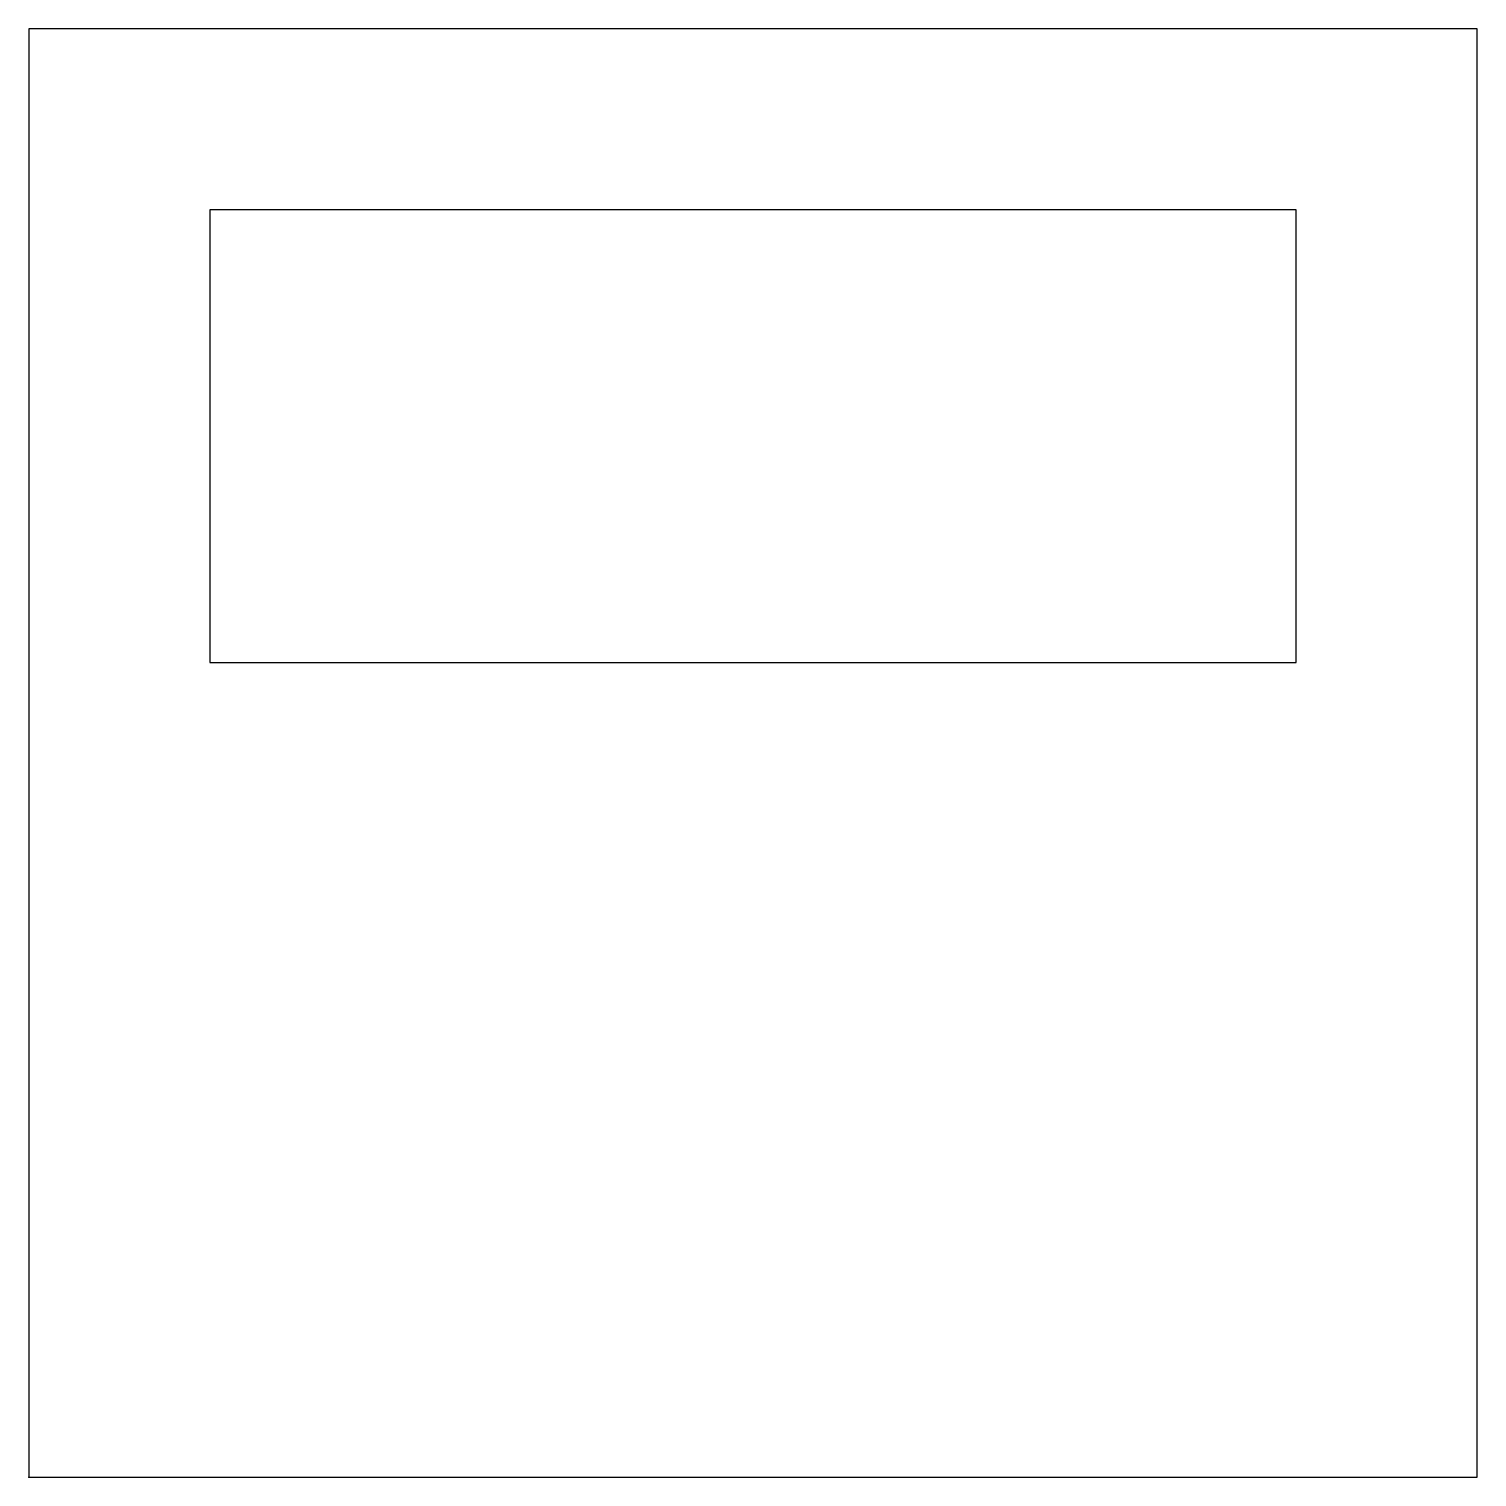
# Model space of a CAD drawing. Header units: centimetres. Extents: x 0 to 8, y 0 to 8.
import ezdxf

# ---------------------------------------------------------------- set-up
doc = ezdxf.new("R2010")
doc.units = ezdxf.units.CM
doc.header["$MEASUREMENT"] = 0
doc.layers.add('week_7_box v1_Sketch1', color=7, linetype='Continuous')
doc.layers.add('week_7_box v1_Sketch2', color=7, linetype='Continuous')

msp = doc.modelspace()

# ---------------------------------------------------------------- linework, layer by layer
at = {"layer": 'week_7_box v1_Sketch1'}
for p, q in [((8, 8), (0, 8)), ((0, 8), (0, 0)), ((8, 0), (8, 8)), ((0, 0), (8, 0))]:
    msp.add_line(p, q, dxfattribs=at)
msp.add_point((0, 0), dxfattribs=at)
at = {"layer": 'week_7_box v1_Sketch2'}
for p, q in [((0, 8, 1.27), (0, 0, 1.27)), ((8, 8, 1.27), (0, 8, 1.27)), ((8, 0, 1.27), (8, 8, 1.27)), ((1, 7, 1.27), (1, 4.5, 1.27)), ((7, 7, 1.27), (1, 7, 1.27)), ((7, 4.5, 1.27), (7, 7, 1.27)), ((1, 4.5, 1.27), (7, 4.5, 1.27)), ((0, 0, 1.27), (8, 0, 1.27))]:
    msp.add_line(p, q, dxfattribs=at)
msp.add_point((0, 0, 1.27), dxfattribs=at)

doc.saveas('drawing.dxf')
